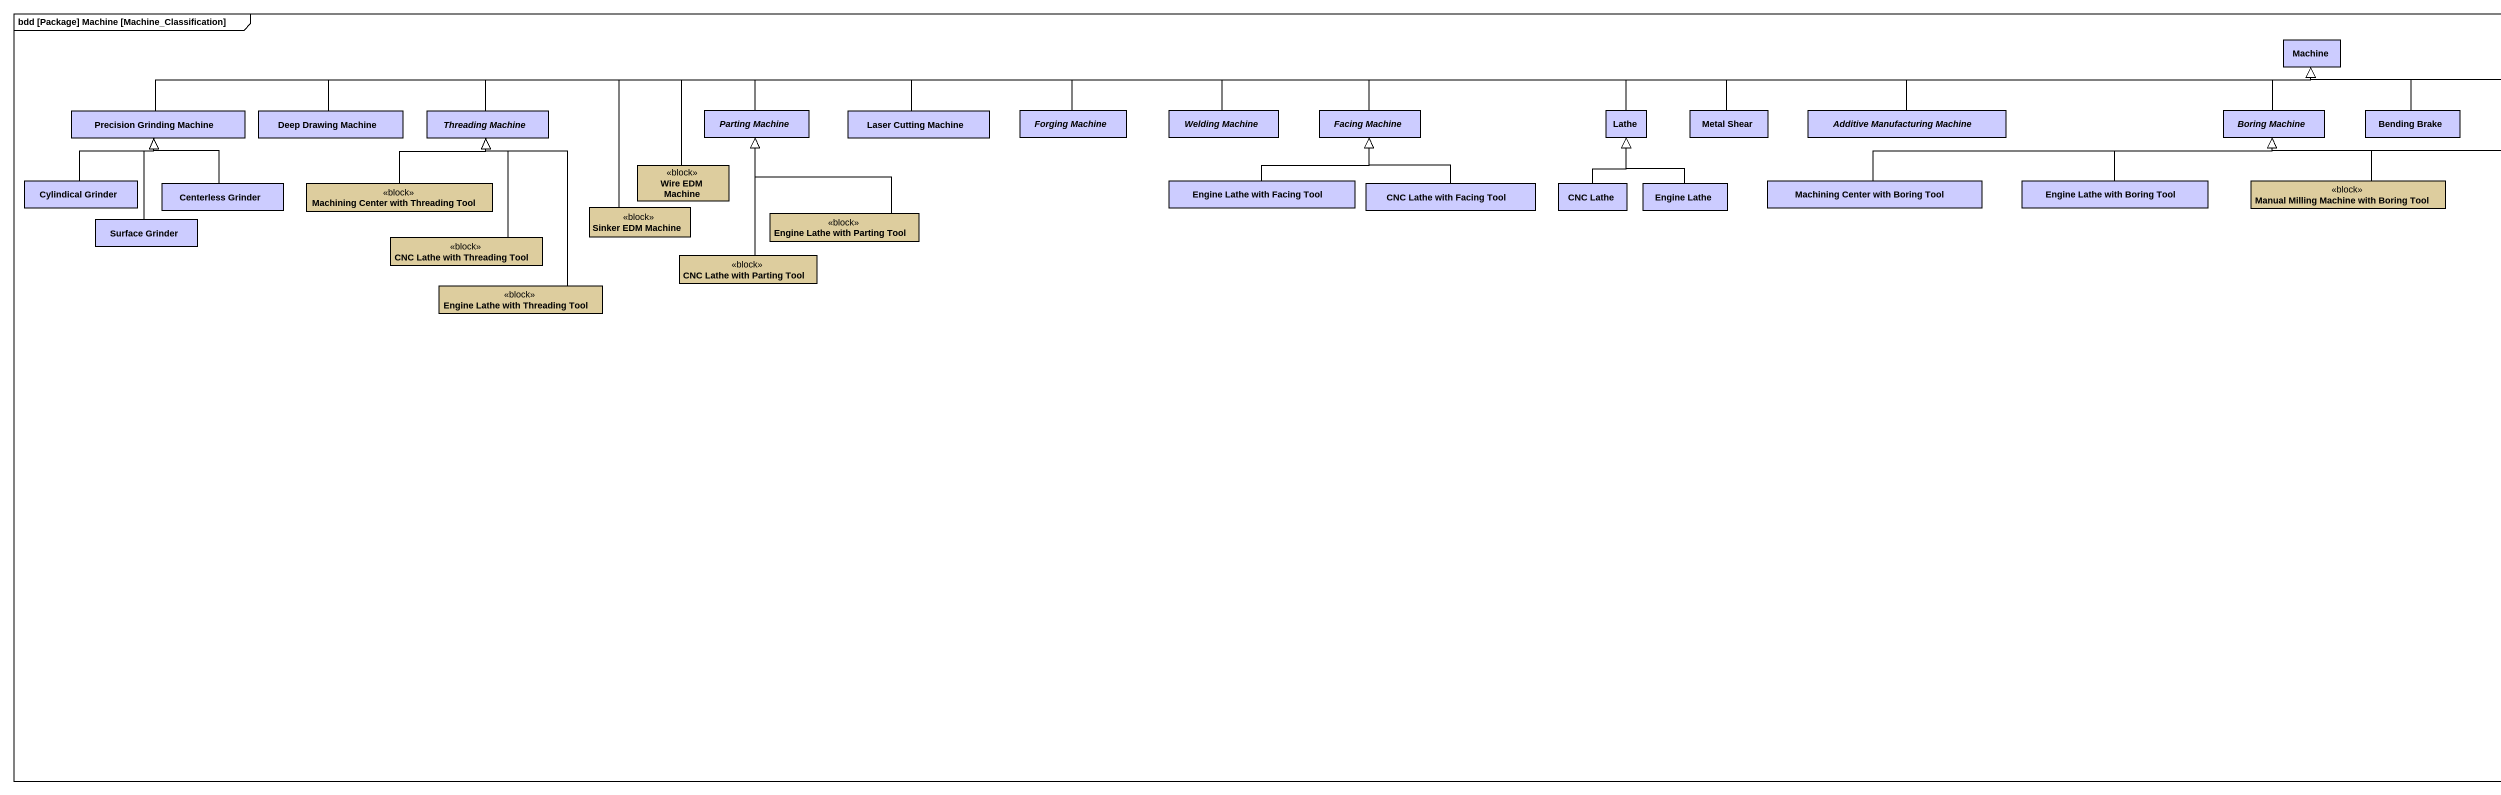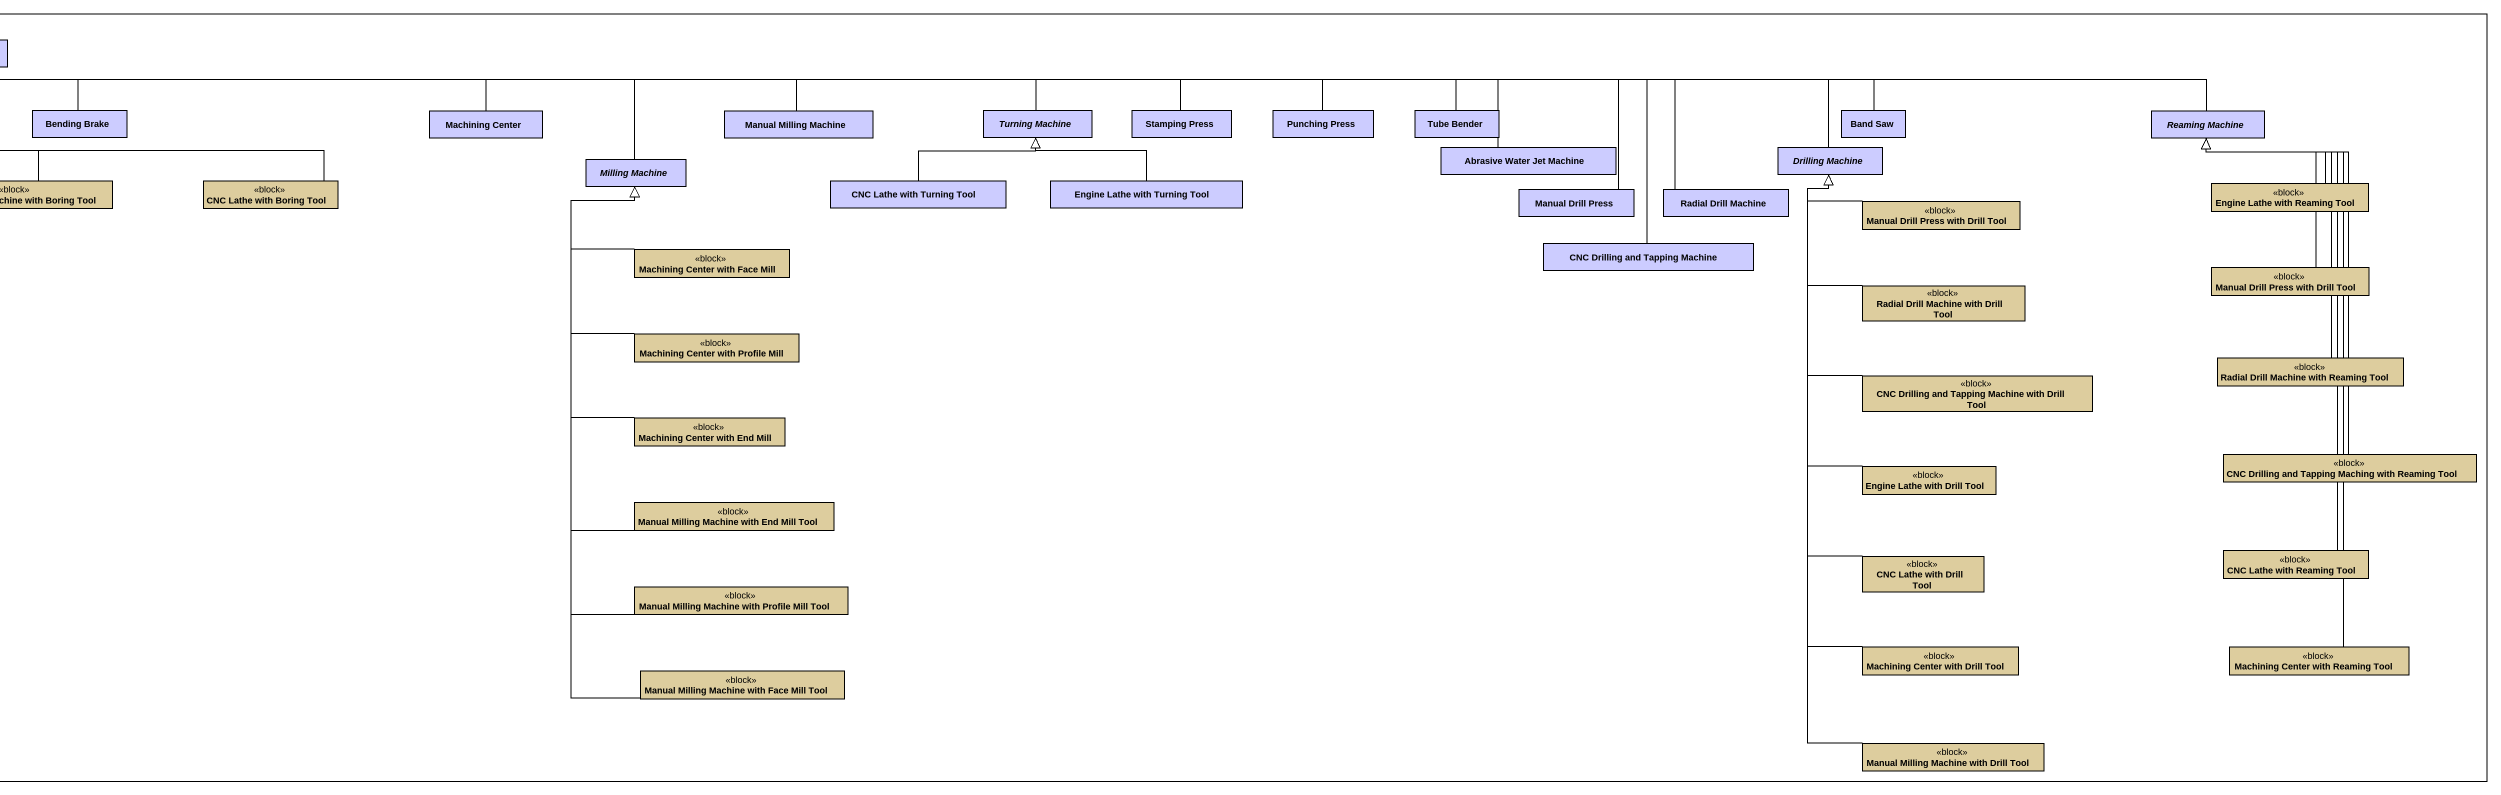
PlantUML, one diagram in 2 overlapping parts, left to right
@startuml
mainframe bdd [Package] Machine [Machine_Classification]
hide circle
hide empty members
class Machine #CCCCFF
class "Precision Grinding Machine" as Precision_Grinding_Machine #CCCCFF
class "Deep Drawing Machine" as Deep_Drawing_Machine #CCCCFF
abstract class "Threading Machine" as Threading_Machine #CCCCFF
abstract class "Parting Machine" as Parting_Machine #CCCCFF
class "Laser Cutting Machine" as Laser_Cutting_Machine #CCCCFF
abstract class "Forging Machine" as Forging_Machine #CCCCFF
abstract class "Welding Machine" as Welding_Machine #CCCCFF
abstract class "Facing Machine" as Facing_Machine #CCCCFF
class Lathe #CCCCFF
class "Metal Shear" as Metal_Shear #CCCCFF
abstract class "Additive Manufacturing Machine" as Additive_Manufacturing #CCCCFF
abstract class "Boring Machine" as Boring_Machine #CCCCFF
class "Bending Brake" as Bending_Brake #CCCCFF
class "Machining Center" as Machining_Center #CCCCFF
class "Manual Milling Machine" as Manual_Milling_Machine #CCCCFF
abstract class "Turning Machine" as Turning_Machine #CCCCFF
class "Stamping Press" as Stamping_Press #CCCCFF
class "Punching Press" as Punching_Press #CCCCFF
class "Tube Bender" as Tube_Bender #CCCCFF
class "Band Saw" as Band_Saw #CCCCFF
abstract class "Reaming Machine" as Reaming_Machine #CCCCFF
class "Wire EDM Machine" as Wire_EDM_Machine <<block>> #DDCD9E
abstract class "Milling Machine" as Milling_Machine #CCCCFF
class "Abrasive Water Jet Machine" as Abrasive_Water_Jet_Machine #CCCCFF
abstract class "Drilling Machine" as Drilling_Machine #CCCCFF
class "Cylindical Grinder" as Cylindical_Grinder #CCCCFF
class "Centerless Grinder" as Centerless_Grinder #CCCCFF
class "Machining Center with Threading Tool" as Machining_Center_with <<block>> #DDCD9E
class "Sinker EDM Machine" as Sinker_EDM_Machine <<block>> #DDCD9E
class "Engine Lathe with Parting Tool" as Engine_Lathe_with_Parting <<block>> #DDCD9E
class "Engine Lathe with Facing Tool" as Engine_Lathe_with_Facing #CCCCFF
class "CNC Lathe with Facing Tool" as CNC_Lathe_with_Facing_Tool #CCCCFF
class "CNC Lathe" as CNC_Lathe #CCCCFF
class "Engine Lathe" as Engine_Lathe #CCCCFF
class "Machining Center with Boring Tool" as Machining_Center_with_2 #CCCCFF
class "Engine Lathe with Boring Tool" as Engine_Lathe_with_Boring #CCCCFF
class "Manual Milling Machine with Boring Tool" as Manual_Milling_Machine_with <<block>> #DDCD9E
class "CNC Lathe with Boring Tool" as CNC_Lathe_with_Boring_Tool <<block>> #DDCD9E
class "CNC Lathe with Turning Tool" as CNC_Lathe_with_Turning_Tool #CCCCFF
class "Engine Lathe with Turning Tool" as Engine_Lathe_with_Turning #CCCCFF
class "Manual Drill Press" as Manual_Drill_Press #CCCCFF
class "Radial Drill Machine" as Radial_Drill_Machine #CCCCFF
class "Manual Drill Press with Drill Tool" as Manual_Drill_Press_with <<block>> #DDCD9E
class "Engine Lathe with Reaming Tool" as Engine_Lathe_with_Reaming <<block>> #DDCD9E
class "Surface Grinder" as Surface_Grinder #CCCCFF
class "CNC Lathe with Threading Tool" as CNC_Lathe_with_Threading <<block>> #DDCD9E
class "Machining Center with Face Mill" as Machining_Center_with_Face <<block>> #DDCD9E
class "CNC Drilling and Tapping Machine" as CNC_Drilling_and_Tapping #CCCCFF
class "Engine Lathe with Threading Tool" as Engine_Lathe_with_Threading <<block>> #DDCD9E
class "CNC Lathe with Parting Tool" as CNC_Lathe_with_Parting_Tool <<block>> #DDCD9E
class "Radial Drill Machine with Drill Tool" as Radial_Drill_Machine_with <<block>> #DDCD9E
class "Manual Drill Press with Drill Tool" as Manual_Drill_Press_with_2 <<block>> #DDCD9E
class "Machining Center with Profile Mill" as Machining_Center_with_3 <<block>> #DDCD9E
class "Radial Drill Machine with Reaming Tool" as Radial_Drill_Machine_with_2 <<block>> #DDCD9E
class "CNC Drilling and Tapping Machine with Drill Tool" as CNC_Drilling_and_Tapping_2 <<block>> #DDCD9E
class "Machining Center with End Mill" as Machining_Center_with_End <<block>> #DDCD9E
class "Engine Lathe with Drill Tool" as Engine_Lathe_with_Drill_Tool <<block>> #DDCD9E
class "CNC Drilling and Tapping Maching with Reaming Tool" as CNC_Drilling_and_Tapping_3 <<block>> #DDCD9E
class "Manual Milling Machine with End Mill Tool" as Manual_Milling_Machine_with_2 <<block>> #DDCD9E
class "CNC Lathe with Drill Tool" as CNC_Lathe_with_Drill_Tool <<block>> #DDCD9E
class "CNC Lathe with Reaming Tool" as CNC_Lathe_with_Reaming_Tool <<block>> #DDCD9E
class "Manual Milling Machine with Profile Mill Tool" as Manual_Milling_Machine_with_3 <<block>> #DDCD9E
class "Manual Milling Machine with Face Mill Tool" as Manual_Milling_Machine_with_4 <<block>> #DDCD9E
class "Machining Center with Drill Tool" as Machining_Center_with_Drill <<block>> #DDCD9E
class "Machining Center with Reaming Tool" as Machining_Center_with_4 <<block>> #DDCD9E
class "Manual Milling Machine with Drill Tool" as Manual_Milling_Machine_with_5 <<block>> #DDCD9E
Precision_Grinding_Machine -right-|> Machine
Deep_Drawing_Machine -right-|> Machine
Threading_Machine -right-|> Machine
Parting_Machine -right-|> Machine
Laser_Cutting_Machine -right-|> Machine
Forging_Machine -right-|> Machine
Welding_Machine -right-|> Machine
Facing_Machine -right-|> Machine
Lathe -right-|> Machine
Metal_Shear -right-|> Machine
Additive_Manufacturing -right-|> Machine
Boring_Machine -up-|> Machine
Bending_Brake -up-|> Machine
Machining_Center -left-|> Machine
Manual_Milling_Machine -left-|> Machine
Turning_Machine -left-|> Machine
Stamping_Press -left-|> Machine
Punching_Press -left-|> Machine
Tube_Bender -left-|> Machine
Band_Saw -left-|> Machine
Reaming_Machine -left-|> Machine
Wire_EDM_Machine -right-|> Machine
Milling_Machine -left-|> Machine
Abrasive_Water_Jet_Machine -left-|> Machine
Drilling_Machine -left-|> Machine
Cylindical_Grinder -up-|> Precision_Grinding_Machine
Centerless_Grinder -up-|> Precision_Grinding_Machine
Machining_Center_with -up-|> Threading_Machine
Sinker_EDM_Machine -right-|> Machine
Engine_Lathe_with_Parting -up-|> Parting_Machine
Engine_Lathe_with_Facing -up-|> Facing_Machine
CNC_Lathe_with_Facing_Tool -up-|> Facing_Machine
CNC_Lathe -up-|> Lathe
Engine_Lathe -up-|> Lathe
Machining_Center_with_2 -right-|> Boring_Machine
Engine_Lathe_with_Boring -right-|> Boring_Machine
Manual_Milling_Machine_with -up-|> Boring_Machine
CNC_Lathe_with_Boring_Tool -left-|> Boring_Machine
CNC_Lathe_with_Turning_Tool -right-|> Turning_Machine
Engine_Lathe_with_Turning -up-|> Turning_Machine
Manual_Drill_Press -left-|> Machine
Radial_Drill_Machine -left-|> Machine
Manual_Drill_Press_with -left-|> Drilling_Machine
Engine_Lathe_with_Reaming -up-|> Reaming_Machine
Surface_Grinder -up-|> Precision_Grinding_Machine
CNC_Lathe_with_Threading -up-|> Threading_Machine
Machining_Center_with_Face -up-|> Milling_Machine
CNC_Drilling_and_Tapping -left-|> Machine
Engine_Lathe_with_Threading -up-|> Threading_Machine
CNC_Lathe_with_Parting_Tool -up-|> Parting_Machine
Radial_Drill_Machine_with -up-|> Drilling_Machine
Manual_Drill_Press_with_2 -up-|> Reaming_Machine
Machining_Center_with_3 -up-|> Milling_Machine
Radial_Drill_Machine_with_2 -up-|> Reaming_Machine
CNC_Drilling_and_Tapping_2 -up-|> Drilling_Machine
Machining_Center_with_End -up-|> Milling_Machine
Engine_Lathe_with_Drill_Tool -up-|> Drilling_Machine
CNC_Drilling_and_Tapping_3 -up-|> Reaming_Machine
Manual_Milling_Machine_with_2 -up-|> Milling_Machine
CNC_Lathe_with_Drill_Tool -up-|> Drilling_Machine
CNC_Lathe_with_Reaming_Tool -up-|> Reaming_Machine
Manual_Milling_Machine_with_3 -up-|> Milling_Machine
Manual_Milling_Machine_with_4 -up-|> Milling_Machine
Machining_Center_with_Drill -up-|> Drilling_Machine
Machining_Center_with_4 -up-|> Reaming_Machine
Manual_Milling_Machine_with_5 -up-|> Drilling_Machine
@enduml
